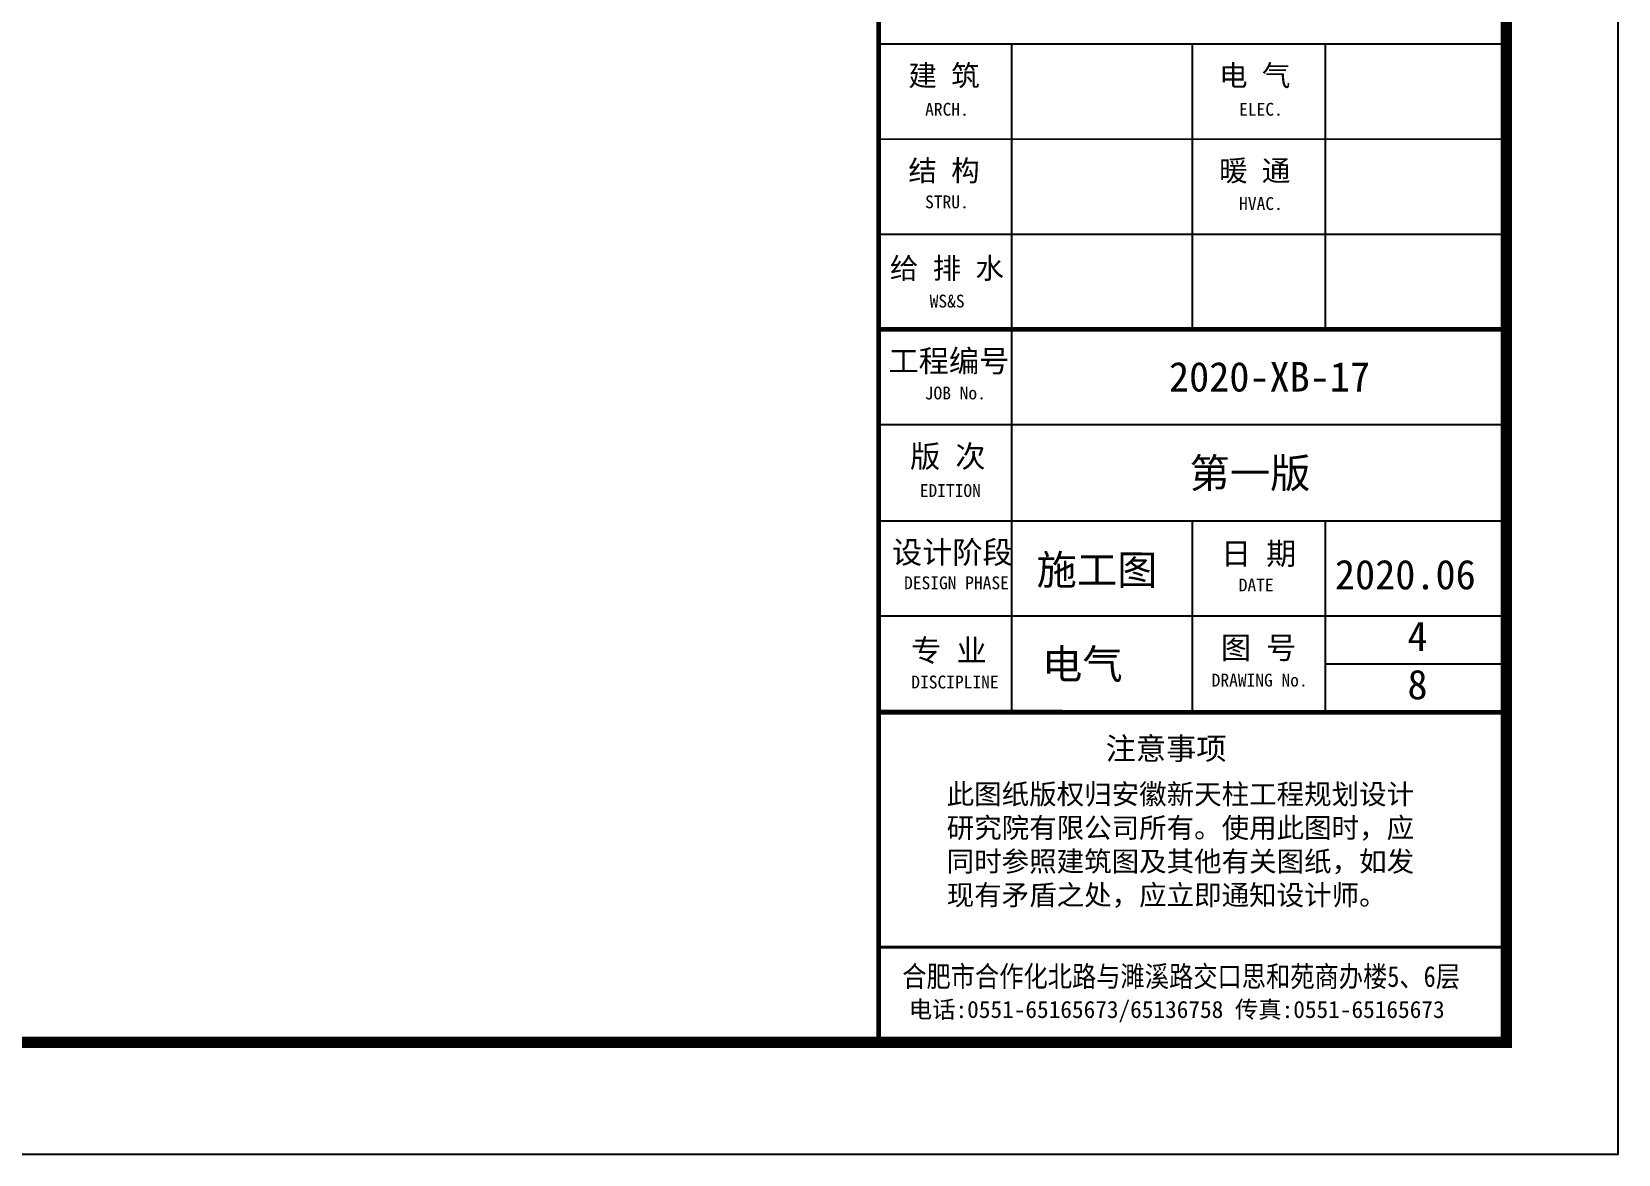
# Model space of a CAD drawing. Extents: x 4929870 to 5205508, y 4505833 to 4862647.
# Drawn here: x 5050104 to 5078470, y 4778647 to 4798708 of the extents above; entities that cross this region are included whole.
import ezdxf

# ---------------------------------------------------------------- set-up
doc = ezdxf.new("R2010")
doc.units = 0
doc.header["$LTSCALE"] = 1000
doc.header["$MEASUREMENT"] = 0
for name, color, linetype in [('46', 7, 'CONTINUOUS'), ('_TCH_KEY', 7, 'CONTINUOUS'), ('PUB_TEXT', 7, 'CONTINUOUS'), ('PUB_TITLE', 4, 'CONTINUOUS')]:
    doc.layers.add(name, color=color, linetype=linetype)
doc.styles.add('TQ', font='')
doc.styles.get('TQ').set_extended_font_data('SimSun')

# ---------------------------------------------------------------- blocks, each defined once
blk = doc.blocks.new('ly')
at = {"layer": 'PUB_TEXT', "insert": (-5884, 1715), "char_height": 212, "width": 5144.75, "attachment_point": 1, "style": 'TQ'}
blk.add_mtext('此图纸版权归安徽新天柱工程规划设计研究院有限公司所有。使用此图时，应同时参照建筑图及其他有关图纸，如发现有矛盾之处，应立即通知设计师。', dxfattribs=at)

msp = doc.modelspace()

# ---------------------------------------------------------------- linework, layer by layer
at = {"layer": '_TCH_KEY'}
msp.add_line((5065245.1, 4780647.9), (5076465.1, 4780647.9), dxfattribs=at)
at = {"layer": 'PUB_TEXT'}
for p, q in [((5076465.1, 4780647.9), (5076465.1, 4781622.8)), ((5076470.1, 4780647.5), (5074909.3, 4780647.5))]:
    msp.add_line(p, q, dxfattribs=at)
at = {"layer": 'PUB_TITLE'}
for p, q in [((5065246.2, 4798491.7, 0), (5076466.1, 4798491, 0)), ((5067625.1, 4793391.6, 0), (5067625.4, 4798491.6, 0)), ((5070855.1, 4793391.4, 0), (5070855.4, 4798491.4, 0)), ((5073235, 4793391.2, 0), (5073235.4, 4798491.2, 0)), ((5065246.1, 4796791.7, 0), (5076466, 4796791, 0)), ((5065245.9, 4795091.7, 0), (5076465.9, 4795091, 0)), ((5067625.8, 4786547.4, 0), (5067626.2, 4793391.6, 0)), ((5065245.7, 4791691.8, 0), (5076465.7, 4791691.1, 0)), ((5065245.6, 4789969.7, 0), (5076465.6, 4789969, 0)), ((5070854.6, 4786547.2, 0), (5070854.8, 4789969.3, 0)), ((5073234.6, 4786547.1, 0), (5073234.8, 4789969.2, 0)), ((5065245.5, 4788269.7, 0), (5076499.9, 4788269, 0)), ((5076465.4, 4787407.9, 0), (5073234.7, 4787408.1, 0))]:
    msp.add_line(p, q, dxfattribs=at)
at = {"layer": 'PUB_TITLE', "lineweight": 40}
for p, q in [((5065245.8, 4793391.7, 0), (5076465.8, 4793391, 0)), ((5065245.2, 4782347.9, 0), (5076465.1, 4782347.2, 0))]:
    msp.add_line(p, q, dxfattribs=at)
at = {"layer": 'PUB_TITLE'}
msp.add_lwpolyline([(4929870.1, 4778647.5), (5078470.1, 4778647.5), (5078470.1, 4862647.5), (4929870.1, 4862647.5)], close=True, dxfattribs=at)
at = {"layer": 'PUB_TITLE', "const_width": 200}
msp.add_lwpolyline([(4934870.1, 4780647.5), (5076470.1, 4780647.5), (5076470.1, 4860647.5), (4934870.1, 4860647.5)], close=True, dxfattribs=at)
at = {"layer": 'PUB_TITLE', "lineweight": 40, "const_width": 85}
for points in [[(5065250, 4860647.5), (5065245.1, 4780647.9)], [(5065250, 4860647.5), (5065245.1, 4780647.9)], [(5065245.4, 4786547.6), (5076410.2, 4786546.9)]]:
    msp.add_lwpolyline(points, dxfattribs=at)
at = {"layer": 'PUB_TITLE', "const_width": 85}
msp.add_lwpolyline([(5065245.8, 4793391.7), (5076465.8, 4793391)], dxfattribs=at)

# ---------------------------------------------------------------- block references
at = {"layer": 'PUB_TEXT', "xscale": 1.69999036178174, "yscale": 1.69999036178174, "zscale": 1.69999036178174, "rotation": 359.9964428961853}
msp.add_blockref('ly', (5076465.1, 4782347.2), dxfattribs=at)

# ---------------------------------------------------------------- texts
at = {"layer": '46', "linetype": 'Continuous', "style": 'TQ'}
for s, height, p in [('2020-XB-17', 528.65, (5070436.8, 4792278.5, 0)), ('第一版', 528.65, (5070803.5, 4790556.2)), ('施工图', 528.65, (5068068.2, 4788827.8)), ('2020.06', 528.65, (5073404.3, 4788743.3, 0)), ('4', 528.6, (5074700.6, 4787639.8, 0)), ('电气', 528.65, (5068166.7, 4787142.3)), ('8', 528.6, (5074700.5, 4786778.8))]:
    msp.add_text(s, height=height, rotation=359.99644, dxfattribs=at).set_placement(p)
at = {"layer": 'PUB_TEXT', "style": 'TQ'}
for s, height, p in [(' 工程编号', 396, (5065152.4, 4792626.7)), ('      JOB No.', 229.499, (5065133.9, 4792137.4)), ('  版 次', 396, (5065268.3, 4790922.4)), ('     EDITION', 229.499, (5065200.3, 4790394.5)), (' 设计阶段', 396, (5065213.9, 4789206.7)), ('日 期', 396, (5071364.8, 4789185.2)), ('     DESIGN PHASE', 229.499, (5064920.3, 4788745.1)), ('         DATE', 229.499, (5070279.3, 4788706.9)), ('  专 业', 396, (5065288, 4787453.5)), ('图 号', 396, (5071364.7, 4787501.4)), ('     DISCIPLINE', 229.499, (5065049.1, 4786972.1)), ('     DRAWING No.', 229.499, (5070419.3, 4787006.4)), ('注意事项', 396, (5069304.7, 4785699.8)), ('电话:0551-65165673/65136758 传真:0551-65165673', 305.998, (5065785.7, 4781082.7, -55.6))]:
    msp.add_text(s, height=height, rotation=359.99644, dxfattribs=at).set_placement(p)
at = {"layer": 'PUB_TEXT', "style": 'TQ', "width": 0.85}
msp.add_text('合肥市合作化北路与濉溪路交口思和苑商办楼5、6层 ', height=373.998, rotation=359.99644, dxfattribs=at).set_placement((5065668, 4781639, -55.6))
at = {"layer": 'PUB_TEXT', "attachment_point": 1, "rotation": 359.99644, "style": 'TQ'}
for s, insert, char_height, width in [('建 筑', (5065777.3, 4798112.8), 374, 4011.977), ('电 气', (5071332.3, 4798112.5), 374, 4011.977), ('   ARCH.', (5065608.5, 4797437.7), 229.5, 4799.073), ('   ELEC.', (5071223, 4797437.4), 229.5, 4799.073), ('结 构', (5065777.2, 4796412.8), 374, 4011.977), ('暖 通', (5071332.1, 4796412.5), 374, 4011.977), ('   STRU.', (5065608.4, 4795782.4), 229.5, 4799.073), ('   HVAC.', (5071222.9, 4795752.3), 229.5, 4799.073), ('给 排 水', (5065447.1, 4794669.9), 374, 4447.175), ('   WS&S', (5065689.5, 4794009.6), 229.5, 4882.372)]:
    msp.add_mtext(s, dxfattribs=dict(at, insert=insert, char_height=char_height, width=width))

doc.saveas('drawing.dxf')
